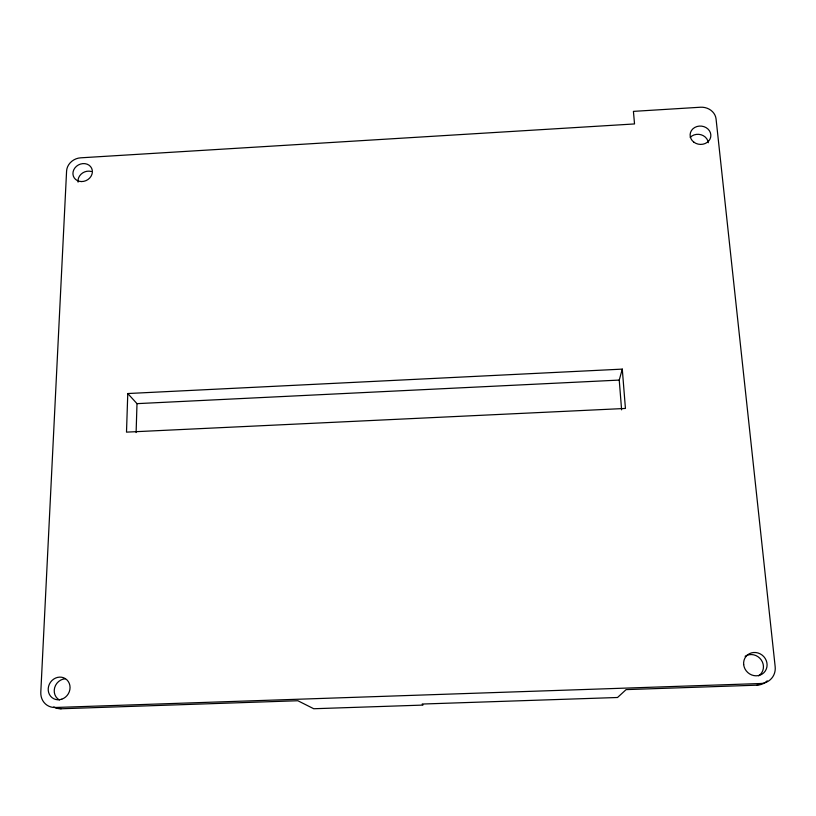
<?xml version="1.0" encoding="UTF-8"?>
<svg xmlns="http://www.w3.org/2000/svg" width="816" height="816" viewBox="0 0 816 816"><rect width="100%" height="100%" fill="white"/><g stroke="black" fill="none" stroke-linecap="round" stroke-linejoin="round"><path stroke-width="1.22" d="M136.109 432.562L136.996 403.645L127.775 393.536L622.282 369.118L625.433 408.449L126.5 432.133L127.775 393.536M621.608 409.836L619.242 380.083L622.282 369.118M757.054 685.175L760.624 683.522A16.83 15.708 42.6 0 0 775.169 666.682L716.06 118.952A14.362 12.648 5.2 0 0 700.444 107.233L633.42 111.374L634.532 123.94L80.641 157.825A13.841 12.097 -26.8 0 0 66.586 171.044L40.8 692.203A16.157 14.77 -57.5 0 0 55.223 707.492L61.169 708.767L297.85 700.74L313.742 708.737L422.974 705.085L422.147 704.045L617.528 697.496L626.117 689.612L757.054 685.175A16.595 15.494 42.8 0 0 767.234 680.819M136.996 403.645L619.242 380.083M55.223 707.492L760.624 683.522M61.169 708.767A15.932 14.586 -57.7 0 1 53.764 706.921M690.214 137.384A10.251 9.078 5.6 0 1 701.107 134.762A10.251 9.078 5.6 0 1 708.268 142.739M745.09 656.288A11.934 11.149 42.6 0 1 761.257 659.95A11.934 11.149 42.6 0 1 758.666 675.811M59.405 699.975A11.465 10.496 -57.5 0 1 54.652 687.715A11.465 10.496 -57.5 0 1 65.229 678.8M78.081 182.121A9.853 8.639 -26.8 0 1 91.249 171.482M61.751 699.2A11.618 10.628 -57.3 0 0 67.014 679.963A11.618 10.628 -57.3 0 0 48.634 686.185A11.618 10.628 -57.3 0 0 61.751 699.2M81.427 181.56A9.965 8.721 -26.8 0 0 91.627 168.229A9.965 8.721 -26.8 0 0 74.909 167.933A9.965 8.721 -26.8 0 0 81.427 181.56M743.672 664.561A12.097 11.302 42.4 0 0 762.236 674.036A12.097 11.302 42.4 0 0 760.135 653.83A12.097 11.302 42.4 0 0 743.672 664.561M693.875 142.168A10.384 9.17 5.5 0 0 710.716 136.986A10.384 9.17 5.5 0 0 696.884 126.551A10.384 9.17 5.5 0 0 693.875 142.168"/></g></svg>
